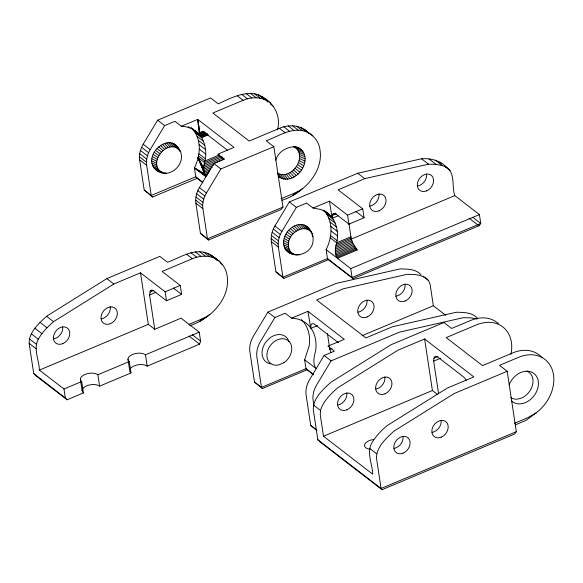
<?xml version="1.0" encoding="UTF-8"?>
<svg xmlns="http://www.w3.org/2000/svg" width="583" height="583" viewBox="0 0 583 583"><rect width="100%" height="100%" fill="white"/><g stroke="black" fill="none" stroke-linecap="round" stroke-linejoin="round"><path stroke-width="0.87" d="M352.999 278.674L328.389 259.705L283.855 278.404L275.927 271.846L271.357 241.639C270.614 236.21 272.137 230.693 274.885 226.015L289.328 201.973L357.736 173.238L421.545 158.765C430.888 158.095 440.376 160.631 446.986 167.576C455.505 173.938 451.585 186.764 454.82 195.611L479.43 214.588L480.771 223.471L478.935 225.781L352.999 278.674L352.081 277.515L350.733 268.632L337.426 258.284C334.329 253.751 335.159 247.695 336.675 242.747C339.532 230.861 335.298 217.138 324.498 210.66M130.891 368.041A9.481 4.883 -8.5 0 1 147.178 366.153L199.59 344.145L200.588 341.142L199.226 332.179L145.466 354.77A9.481 4.883 -8.5 0 0 132.581 354.457A9.481 4.883 -8.5 0 0 129.288 361.569L131 372.952L99.591 386.143A9.481 4.883 -8.5 0 0 86.707 385.829A9.481 4.883 -8.5 0 0 83.413 392.935L67.096 399.792L36.277 376.035L33.719 373.565L29.15 343.365C28.982 331.829 38.85 323.507 46.553 316.256L106.857 278.608L159.822 256.36L167.51 262.284C180.03 257.722 193.651 247.95 207.584 253.299C215.375 257.489 223.61 263.101 226.328 272.006C232.96 296.361 211.44 318.763 189.73 325.686M67.096 399.792L65.34 397.941L63.984 388.978L39.389 370.088C39.127 359.93 33.056 348.947 38.31 339.211C42.129 332.368 47.733 326.801 53.57 321.656L113.867 284.008L140.51 272.822L165.12 291.791L166.476 300.762L181.605 294.408L180.249 285.437L162.081 271.438L192.346 258.728C201.244 254.873 212.555 255.07 220.002 261.869M498.341 323.58A35.599 27.408 -52.4 0 0 470.692 320.439L451.621 328.448L443.933 322.523L390.967 344.772L330.67 382.412C322.967 389.67 313.093 397.985 313.26 409.528L317.83 439.728L320.388 442.198L382.018 489.705L514.519 434.058L516.319 431.682L507.188 371.276L499.5 365.352L518.564 357.343A35.599 27.408 -52.4 0 1 552.553 370.62A35.599 27.408 -52.4 0 1 536.076 412.932L526.143 420.314L515.372 424.847M320.504 410.454L320.278 414.928L323.499 436.244L372.726 474.19C372.464 464.032 366.394 453.049 371.648 443.313C375.467 436.47 381.071 430.903 386.908 425.758L447.205 388.118L473.841 376.924L424.621 338.985L397.978 350.172L337.681 387.819C330.648 394.159 323.266 401.097 320.504 410.454L313.486 405.047M507.188 371.276L454.223 393.518L393.919 431.165C386.216 438.416 376.341 446.738 376.516 458.274L381.078 488.481L382.018 489.705M277.362 173.107C291.981 181.16 309.048 154.721 293.373 146.457M278.28 176.452C290.516 185.605 307.19 169.937 304.909 156.616C302.001 140.029 278.805 147.105 275.817 160.179M176.948 146.297C191.953 161.841 166.221 184.753 153.161 166.782C144.999 151.471 172.138 130.927 179.622 151.041M162.883 172.801C145.313 164.668 169.063 135.409 180.285 151.514M191.064 127.779C202.126 137.996 200.712 155.464 194.409 167.882L205.988 176.736C203.03 172.706 203.46 167.219 204.487 162.591C207.205 153.511 205.61 143.331 200.341 135.504L201.201 132.385L203.234 131.328M283.513 242.739C283.688 233.71 291.165 224.972 300.354 224.404C308.334 224.178 313.618 233.375 313.093 240.488C312.32 257.161 284.482 260.987 283.513 242.739L288.396 245.1C288.308 249.13 290.625 253.314 294.604 254.582M288.396 245.1C287.135 233.032 306.84 221.074 312.685 234.898M202.811 182.734L197.098 178.332L152.571 197.032L144.212 190.065L139.643 159.859C138.9 154.429 140.423 148.913 143.17 144.234L157.614 120.193L210.58 97.944L218.268 103.869C232.632 97.099 254.968 85.3 267.633 101.916M152.571 197.032L151.223 195.473L146.654 165.266C145.91 159.837 147.433 154.32 150.181 149.642L164.625 125.6L174.893 121.286L181.342 126.256C188.892 126.489 196.464 130.067 200.734 136.422L207.271 133.667M282.019 200.268C303.809 193.192 325.875 170.695 319.2 146.042C316.868 138.346 310.302 132.173 302.358 130.665C289.372 128.18 277.8 136.721 266.147 140.773L273.835 146.697L282.966 207.103L281.166 209.486L208.386 240.05L200.45 233.411L195.881 203.205C195.137 197.775 196.66 192.259 199.408 187.58L213.852 163.539L224.12 159.225L217.678 154.262L234.045 147.382L197.71 119.377L181.342 126.256M208.386 240.05L207.461 238.819L202.891 208.612C202.148 203.183 203.671 197.666 206.418 192.988L220.862 168.946L273.835 146.697M283.855 278.404L282.937 277.246L278.368 247.046C277.632 241.617 279.148 236.1 281.902 231.422L296.346 207.373L306.614 203.066L313.056 208.036L321.167 209.545L328.083 213.422M328.389 259.705L327.464 258.546L326.123 249.662C332.274 237.441 333.84 220.469 323.346 210.106L324.804 211.199M199.226 332.179L181.058 318.172L154.743 329.315L149.554 294.983L150.443 290.793L151.995 290.166L153.344 290.64L166.476 300.762M317.502 325.584L310.95 328.331L310.819 325.576A11.434 4.336 67.2 0 1 314.346 324.155L338.483 342.76M338.155 215.776L332.419 218.18L332.091 217.619L332.915 214.158L334.467 213.531L335.815 214.005L348.947 224.127L364.084 217.772L362.728 208.801L338.111 189.832L364.754 178.646L428.556 164.173L436.069 164.355L442.264 165.499L446.986 167.576M438.591 393.714L433.665 361.147L433.934 358.224L437.913 356.556M277.501 129.9C281.137 116.25 274.287 103.045 261.869 96.647M313.363 374.825L305.995 368.696L304.654 359.813L309.194 345.77A39.148 30.141 -52.4 0 0 301.36 319.644M421.006 274.688C415.81 268.945 407.24 269.018 400.069 268.916L336.267 283.389L267.859 312.124L253.416 336.165A22.169 17.067 -52.4 0 0 249.888 351.789L254.458 381.996L262.386 388.555L306.913 369.855M304.654 359.813L315.957 368.434C312.342 363.187 314.193 356.381 315.643 350.74A39.148 30.141 -52.4 0 0 311.854 329.555L309.464 326.327A39.148 30.141 -52.4 0 0 291.587 318.18L285.138 313.217L274.87 317.524L260.426 341.572A22.169 17.067 -52.4 0 0 256.899 357.197L261.468 387.396L262.386 388.555M291.587 318.18L307.955 311.307L344.291 339.313L327.916 346.185L334.365 351.155L324.097 355.47L309.653 379.511A22.169 17.067 -52.4 0 0 306.126 395.136L310.695 425.342L316.605 430.349M477.025 318.996L470.831 317.852L463.325 317.669L399.515 332.142L331.108 360.87L316.664 384.918A22.169 17.067 -52.4 0 0 313.137 400.543L313.946 405.87M298.627 191.049L294.349 193.17L292.79 195.742L302.723 188.353M200.341 135.504L197.71 119.377L199.218 134.396L192.776 129.426L200.202 135.701L205.916 133.164M205.34 317.218L201.485 319.134L199.678 321.51L209.858 314.317M536.076 412.932L527.702 417.749L514.439 423.316M195.159 132.654L201.609 137.624L207.759 134.33M206.936 133.361L200.734 136.422L192.776 129.426M336.238 244.343L351.141 238.039L348.911 223.5M270.76 103.453C263.312 96.661 252.002 96.465 243.104 100.312L212.839 113.022L249.181 141.028L279.439 128.318C288.964 124.121 301.651 124.784 308.684 133.208M201.201 132.385L203.591 131.379M200.844 132.939L204.028 131.598M200.574 133.645L204.56 131.977M200.406 134.513L205.187 132.501M201.609 137.624L208.204 134.855M219.718 154.765L204.954 160.966L198.511 155.996M220.024 156.062L204.487 162.591L197.965 157.563L204.378 173.603L209.29 171.54M204.123 164.26L222.05 156.732M203.875 165.936L223.092 157.869M224.499 158.889L203.744 167.605L197.965 157.563L204.05 172.255L210.682 169.471M213.611 165.076L203.729 169.23L197.965 157.563L203.831 170.79L212.227 167.263M208.124 173.428L204.822 174.813L194.409 167.882L195.75 176.773L197.098 178.332M207.023 175.162L205.362 175.862L194.409 167.882L204.378 173.603M281.086 198.745L294.349 193.17M282.966 207.103L207.461 238.819L200.45 233.411M313.056 208.036L329.431 201.157L347.592 215.156L348.947 224.127M150.443 290.793L152.032 290.13M332.915 214.158L335.305 213.159M149.816 292.061L153.803 290.392M332.295 215.426L336.274 213.757M149.554 294.983L155.923 292.309M165.12 291.791L180.249 285.437M347.592 215.156L362.728 208.801M39.389 370.088L148.301 324.345L154.743 329.315M350.93 239.241L454.82 195.611M335.808 245.939L351.469 239.365L351.141 238.039M335.538 247.578L351.877 240.713L351.469 239.365M335.378 249.218L352.372 242.076L351.877 240.713M335.334 250.814L352.934 243.424L357.204 249.976L337.426 258.284L326.123 249.662M335.407 252.352L353.56 244.736M335.604 253.809L354.231 245.982M335.903 255.15L354.945 247.148M336.311 256.352L355.688 248.212M336.821 257.409L356.446 249.167M189.045 324.352L201.485 319.134M83.413 392.935L81.7 381.552A9.481 4.883 -8.5 0 1 85.001 374.446A9.481 4.883 -8.5 0 1 97.886 374.76L129.288 361.569M350.733 268.632L479.43 214.588M63.984 388.978L81.7 381.552M329.461 349.392L331.975 348.335M362.138 335.67L433.344 305.762L445.696 315.279M433.665 361.147L440.835 358.137M323.499 436.244L432.411 390.508L437.425 394.37M516.319 431.682L381.078 488.481L317.83 439.728M350.93 236.785L336.675 242.747L330.226 237.777M201.638 131.998L204.101 132.224L227.53 150.283M158.678 171.475L161.848 171.985M294.138 146.617L297.971 147.433M294.925 147.229L299.728 148.315M290.392 253.255L296.273 254.975M296.295 148.264L301.28 149.488M297.461 149.547L302.599 150.939M298.401 151.041L303.656 152.629M160.536 171.912L164.559 173.195M156.98 170.724L161.353 172.123M288.694 252.505L293.067 253.904M155.472 169.675L159.99 171.176M164.8 172.779L166.33 173.289M287.186 251.455L291.711 252.956M296.514 254.56L298.044 255.07M299.086 152.724L304.435 154.539M154.189 168.349L158.838 169.981M285.903 250.129L290.553 251.761M298.43 254.356L299.881 254.873M153.161 166.782L157.906 168.567M284.876 248.562L289.627 250.347M299.509 154.553L304.909 156.616M152.411 164.996L157.228 166.957M284.125 246.777L288.949 248.737M299.655 156.506L305.084 158.816M151.952 163.043L156.82 165.2M283.666 244.824L288.534 246.973M299.531 158.525L304.938 161.112M151.799 160.959L156.681 163.32M151.952 158.795L156.82 161.367M283.666 240.575L288.534 243.147M299.13 160.58L304.486 163.437M152.411 156.601L157.235 159.392M284.125 238.381L288.949 241.165M298.474 162.628L303.743 165.754M284.883 236.202L289.627 239.205M153.161 154.422L157.913 157.425M297.556 164.625L302.708 168.021M285.91 234.082L290.56 237.296M154.196 152.309L158.838 155.515M296.412 166.534L301.411 170.178M287.193 232.078L291.711 235.488M155.479 150.305L159.997 153.708M355.091 248.358L357.204 249.976M445.215 166.753L450.12 170.535M435.246 160.099L442.264 165.499M429.052 158.955L436.069 164.355M421.545 158.765L428.556 164.173M472.864 217.379L480.771 223.471L352.081 277.515L327.464 258.546L282.937 277.246L275.927 271.846M468.936 218.078L478.935 225.781M303.976 129.098L312.867 135.905M270.519 104.138L273.405 106.361M258.342 94.891L264.114 99.336M300.449 127.342L306.221 131.787M357.736 173.238L364.754 178.646M254.48 93.761L260.251 98.206M296.587 126.219L302.358 130.665M250.369 93.295L256.134 97.74M292.477 125.746L298.241 130.198M246.077 93.491L251.849 97.944M288.184 125.95L293.956 130.395M241.705 94.359L247.476 98.804M283.812 126.81L289.583 131.255M237.332 95.867L243.104 100.312M279.439 128.318L285.211 132.764M355.783 211.374L364.084 217.772M423.039 276.357L428.651 280.685L430.123 284.446L433.344 305.762M324.491 211.206L330.94 216.176M332.091 217.619L329.431 201.157M326.881 214.435L333.323 219.405M328.754 218.093L335.203 223.063M330.095 222.108L336.537 227.079M330.86 226.423L337.309 231.393M331.057 230.948L337.499 235.918M289.328 201.973L296.346 207.373M192.069 128.333L193.498 129.433M194.933 130.541L196.362 131.641M190.94 127.764L193.09 129.419M330.663 235.619L337.112 240.59M188.018 126.657L189.446 127.764M197.039 136.313L203.482 141.283M198.373 140.328L204.822 145.298M199.146 144.642L205.588 149.612M199.342 149.168L205.784 154.138M157.614 120.193L164.625 125.6M213.852 163.539L220.862 168.946M198.949 153.839L205.391 158.809M274.885 226.015L281.902 231.422M273.296 229.068L280.314 234.475M272.13 232.238L279.14 237.645M202.884 182.268L195.75 176.773L151.223 195.473L144.212 190.065M271.408 235.437L278.419 240.845M271.146 238.6L278.157 244.007M271.357 241.639L278.368 247.046M143.17 144.234L150.181 149.642M199.408 187.58L206.418 192.988M141.582 147.288L148.592 152.695M197.819 190.634L204.83 196.041M140.416 150.458L147.426 155.865M196.653 193.804L203.664 199.211M139.687 153.664L146.705 159.064M195.924 197.01L202.942 202.41M139.432 156.82L146.442 162.227M195.669 200.166L202.68 205.573M139.643 159.859L146.654 165.266M195.881 203.205L202.891 208.612M310.622 327.77L307.955 311.307M211.112 255.062L216.883 259.508M220.483 263.108L222.648 264.777M207.584 253.299L213.356 257.752M203.722 252.177L209.494 256.622M199.612 251.71L205.376 256.156M195.32 251.907L201.091 256.352M190.947 252.774L196.719 257.22M267.859 312.124L274.87 317.524M324.097 355.47L331.108 360.87M186.575 254.275L192.346 258.728M313.129 374.199L305.995 368.696L261.468 387.396L254.458 381.996M173.311 288.009L181.605 294.408M369.724 448.393L376.742 453.8M310.695 425.342L317.006 430.203M192.201 334.678L200.588 341.142M189.045 336.019L199.59 344.145M106.857 278.608L113.867 284.008M46.553 316.256L53.57 321.656M39.994 322.348L47.004 327.755M34.863 328.251L41.881 333.651M31.3 333.811L38.31 339.211M29.376 338.891L36.386 344.291M29.15 343.365L36.161 348.765M33.719 373.565L65.34 397.941M295.056 168.312L299.873 172.189M288.702 230.234L293.074 233.827M156.987 148.454L161.36 152.046M293.526 169.923L298.139 174.018M290.407 228.587L294.612 232.34M158.685 146.807L162.89 150.56M439.968 162.176L441.229 163.357M477.244 318.034C472.048 312.291 463.478 312.364 456.307 312.262L392.505 326.735L365.869 337.921L316.642 299.983L343.278 288.796L407.087 274.323C414.549 274.353 423.426 274.484 428.651 280.685M292.258 227.173L296.281 231.065M160.544 145.393L164.566 149.284M291.835 171.329L296.23 175.614M294.226 226.029L298.059 230.03M162.511 144.249L166.337 148.25M290.035 172.517L294.189 176.955M214.231 257.424L216.876 260.331M296.259 225.169L299.888 229.257M164.544 143.389L168.174 147.477M288.155 173.45L292.054 178.012M298.321 224.63L301.746 228.769M166.607 142.85L170.032 146.989M286.231 174.113L289.882 178.77M300.354 224.404L303.583 228.572M168.64 142.631L171.868 146.792M302.322 224.513L305.354 228.667M170.608 142.733L173.639 146.887M284.307 174.492L287.703 179.192M304.173 224.951L307.03 229.061M172.459 143.17L175.308 147.28M312.218 235.35L313.093 236.662M282.42 174.579L285.561 179.294M305.878 225.701L308.56 229.731M174.157 143.921L176.846 147.958M307.387 226.751L309.923 230.679M175.665 144.97L178.201 148.898M308.669 228.077L312.007 233.295M280.612 174.375L283.513 179.061M278.914 173.88L281.589 178.5M277.778 173.858L279.833 177.626M352.372 242.076L352.934 243.424M329.461 346.936L329.672 348.189A11.266 4.27 67.2 0 0 330.896 352.227M327.435 333.651L329.322 346.047M197.71 119.377L200.202 135.701M424.621 338.985L432.411 390.508M140.51 272.822L148.301 324.345M145.466 354.77L147.178 366.153M127.976 359.259L129.688 370.642A9.481 4.883 -8.5 0 0 131 372.952M97.886 374.76L99.591 386.143M80.388 379.241L82.101 390.625M270.782 363.843A15.96 12.287 -52.4 0 1 266.453 341.288A15.96 12.287 -52.4 0 1 288.979 341.58M405.054 284.132A9.481 7.302 -52.4 0 1 396.046 296.179M366.984 300.121A9.481 7.302 -52.4 0 1 357.977 312.167M542.095 357.722A35.599 27.408 -52.4 0 0 512.792 352.897L482.535 365.607L446.192 337.601L476.457 324.884A35.599 27.408 -52.4 0 1 510.927 354.471M509.17 384.758A17.738 13.657 -52.4 0 1 531.324 372.012A17.738 13.657 -52.4 0 1 534.764 394.757A17.738 13.657 -52.4 0 1 511.634 401.024M526.726 371.028A15.661 12.054 -52.4 0 1 530.37 390.173A15.661 12.054 -52.4 0 1 510.715 397.686M369.294 449.18A9.481 4.868 -8.6 0 1 364.798 444.18A9.481 4.868 -8.6 0 1 373.798 439.487M441.098 420.314A9.481 7.302 -52.4 0 1 432.09 432.36M403.028 436.303A9.481 7.302 -52.4 0 1 394.021 448.349M466.269 380.254A11.434 4.336 67.2 0 0 463.725 377.048L437.454 356.796A11.434 4.336 67.2 0 0 433.934 358.224M384.86 376.968A9.481 7.302 -52.4 0 1 375.853 389.014M346.79 392.957A9.481 7.302 -52.4 0 1 337.783 405.003M378.935 193.971A9.481 7.302 -52.4 0 1 369.928 206.018M426.523 173.982A9.481 7.302 -52.4 0 1 417.515 186.035M110.267 306.811A9.481 7.302 -52.4 0 1 101.26 318.857M62.68 326.793A9.481 7.302 -52.4 0 1 53.672 338.84M283.877 362.728L278.412 365.024A14.393 11.077 -52.4 0 1 268.158 349.355A14.393 11.077 -52.4 0 1 288.447 340.829A14.393 11.077 -52.4 0 1 283.877 362.728M367.122 316.97A9.481 7.302 -52.4 0 0 372.304 301.965A9.481 7.302 -52.4 0 0 358.29 307.846A9.481 7.302 -52.4 0 0 367.122 316.97M405.192 300.981A9.481 7.302 -52.4 0 0 410.374 285.976A9.481 7.302 -52.4 0 0 396.36 291.857A9.481 7.302 -52.4 0 0 405.192 300.981M441.236 437.155A9.481 7.302 -52.4 0 0 446.418 422.15A9.481 7.302 -52.4 0 0 432.404 428.039A9.481 7.302 -52.4 0 0 441.236 437.155M403.166 453.144A9.481 7.302 -52.4 0 0 408.348 438.139A9.481 7.302 -52.4 0 0 394.334 444.027A9.481 7.302 -52.4 0 0 403.166 453.144M384.999 393.809A9.481 7.302 -52.4 0 0 390.18 378.804A9.481 7.302 -52.4 0 0 376.166 384.693A9.481 7.302 -52.4 0 0 384.999 393.809M346.929 409.798A9.481 7.302 -52.4 0 0 352.11 394.793A9.481 7.302 -52.4 0 0 338.096 400.681A9.481 7.302 -52.4 0 0 346.929 409.798M379.074 210.82A9.481 7.302 -52.4 0 0 384.255 195.808A9.481 7.302 -52.4 0 0 370.249 201.696A9.481 7.302 -52.4 0 0 379.074 210.82M426.661 190.83A9.481 7.302 -52.4 0 0 431.843 175.826A9.481 7.302 -52.4 0 0 417.836 181.707A9.481 7.302 -52.4 0 0 426.661 190.83M110.406 323.652A9.481 7.302 -52.4 0 0 115.587 308.647A9.481 7.302 -52.4 0 0 101.573 314.529A9.481 7.302 -52.4 0 0 110.406 323.652M62.818 343.642A9.481 7.302 -52.4 0 0 68 328.63A9.481 7.302 -52.4 0 0 53.986 334.518A9.481 7.302 -52.4 0 0 62.818 343.642"/></g></svg>
